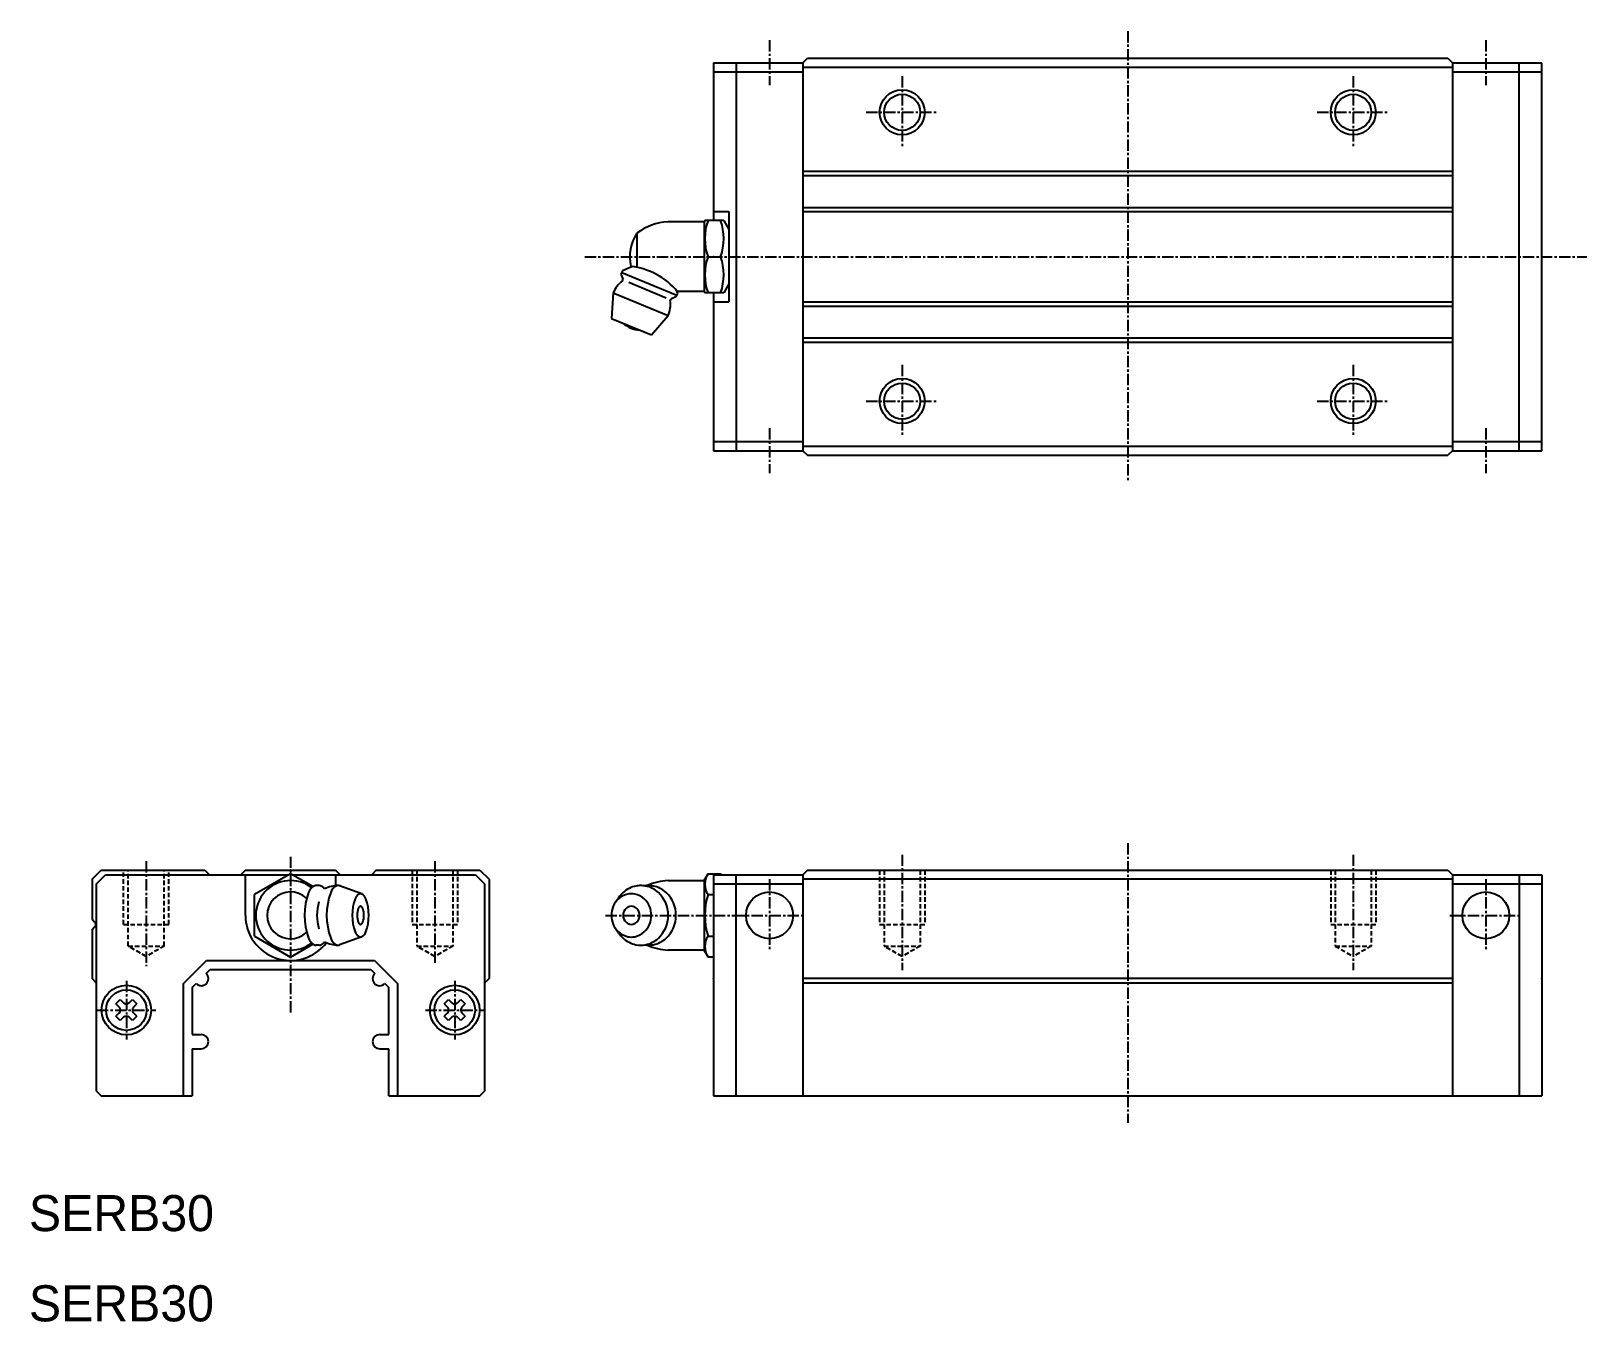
# Model space of a CAD drawing. Extents: x 10 to 183, y 10 to 153.
import ezdxf

# ---------------------------------------------------------------- set-up
doc = ezdxf.new("R2010")
doc.units = 0
doc.linetypes.add('CENTER', pattern=[2, 1.25, -0.25, 0.25, -0.25])
doc.linetypes.add('DASHED', pattern=[0.75, 0.5, -0.25])
doc.layers.get('0').update_dxf_attribs({"linetype": 'CONTINUOUS'})
doc.layers.add('CENTER', color=1, linetype='CENTER')

msp = doc.modelspace()

# ---------------------------------------------------------------- linework, layer by layer
at = {"color": 7, "linetype": 'CONTINUOUS'}
for p, q in [((85.89994, 149.499992), (95.799934, 149.499992)), ((85.89994, 149.499992), (85.89994, 131.999977)), ((85.89994, 148.499992), (95.799934, 148.499992)), ((88.39994, 149.499992), (88.39994, 106.499992)), ((95.799934, 149.499946), (95.799934, 106.499946)), ((95.799934, 148.999977), (167.799919, 148.999977)), ((95.799937, 149.499931), (96.299981, 149.999977)), ((96.299982, 149.999992), (167.299934, 149.999992)), ((167.299934, 149.999992), (167.799934, 149.499992)), ((167.799934, 149.499992), (167.799934, 106.499992)), ((167.799949, 149.499992), (177.699943, 149.499992)), ((167.799949, 148.499992), (177.699943, 148.499992)), ((175.199943, 106.499992), (175.199943, 149.499992)), ((177.699943, 106.499992), (177.699943, 149.499992)), ((95.799934, 137.466636), (167.799919, 137.466636)), ((95.799934, 136.999946), (167.799919, 136.999946)), ((85.89994, 132.999992), (87.599921, 132.999992)), ((87.599921, 132.999992), (87.599921, 122.999992)), ((95.799934, 133.466652), (167.799919, 133.466652)), ((95.799934, 132.999992), (167.799919, 132.999992)), ((84.843141, 131.849983), (80.843135, 131.849983)), ((84.843141, 131.849983), (84.843141, 124.149986)), ((84.929754, 131.999946), (84.843153, 131.849945)), ((87.02257, 131.999977), (84.929744, 131.999977)), ((87.022547, 131.999969), (87.599901, 130.999961)), ((77.399925, 130.599983), (77.399925, 126.819419)), ((85.276164, 127.999992), (86.67615, 127.999992)), ((75.629506, 126.072128), (75.840706, 125.56224)), ((75.7826, 126.441696), (75.629524, 126.072136)), ((75.706062, 126.256919), (81.803658, 123.731208)), ((76.904558, 126.906448), (75.782569, 126.441703)), ((76.490411, 125.174339), (80.636648, 123.456909)), ((81.696144, 124.360252), (81.880163, 123.915992)), ((87.599928, 124.999969), (87.022581, 123.999977)), ((74.76985, 123.996734), (74.568097, 121.157837)), ((74.769847, 123.996711), (80.867457, 121.470993)), ((81.727097, 123.546447), (81.217211, 123.335243)), ((81.880197, 123.915985), (81.727119, 123.546424)), ((84.843141, 124.149986), (81.880175, 124.149986)), ((84.843146, 124.149978), (84.929747, 123.999984)), ((87.02257, 123.999992), (84.929744, 123.999992)), ((85.89994, 123.999992), (85.89994, 106.499992)), ((85.89994, 122.999992), (87.599921, 122.999992)), ((95.799934, 122.999992), (167.799919, 122.999992)), ((95.799934, 122.533317), (167.799919, 122.533317)), ((74.568102, 121.157821), (79.002712, 119.320945)), ((79.002692, 119.320953), (80.867431, 121.471016)), ((95.799934, 119.000023), (167.799919, 119.000023)), ((95.799934, 118.533332), (167.799919, 118.533332)), ((85.89994, 107.499992), (95.799934, 107.499992)), ((95.799934, 107.000023), (167.799919, 107.000023)), ((167.799949, 107.499992), (177.699943, 107.499992)), ((85.89994, 106.499992), (95.799934, 106.499992)), ((95.79993, 106.499939), (96.299887, 105.999984)), ((96.299889, 105.999992), (167.299934, 105.999992)), ((167.799934, 106.499992), (167.299934, 105.999992)), ((167.799949, 106.499992), (177.699943, 106.499992)), ((16.999985, 58.999954), (18.000021, 59.999985)), ((16.999985, 58.999954), (16.999985, 54.56572)), ((17.500153, 58.499977), (18.500164, 59.499985)), ((18.000016, 60), (29.5, 60)), ((18.500183, 59.5), (38.794175, 59.5)), ((29.500006, 60.000031), (30.000061, 59.499977)), ((33.99999, 60), (33.499946, 59.499954)), ((33.999985, 60), (43.999985, 60)), ((33.999985, 55), (33.999985, 59.5)), ((38.999996, 59.618835), (34.99998, 57.309425)), ((41.48746, 58.182701), (38.999989, 59.618843)), ((39.205817, 59.5), (59.500031, 59.5)), ((43.999985, 60.000008), (44.500028, 59.499962)), ((43.999985, 59.5), (43.999985, 58.289246)), ((48.499988, 60.000008), (47.999946, 59.499962)), ((48.5, 60), (60.000027, 60)), ((59.500044, 59.499985), (60.500065, 58.499962)), ((60.000027, 60), (60.999977, 59.000046)), ((60.999985, 59.000031), (60.999985, 48.000031)), ((80.843298, 58.849998), (84.843158, 58.849998)), ((84.843158, 58.849997), (84.843158, 51.149987)), ((84.843159, 58.849995), (85.276173, 59.599997)), ((85.276166, 59.599998), (86.676162, 59.599998)), ((85.899934, 59.500007), (85.899934, 35.000023)), ((85.89994, 59.500007), (95.799934, 59.500007)), ((86.733896, 59.499991), (86.676155, 59.600001)), ((88.39994, 35.000023), (88.39994, 59.500007)), ((96.299747, 60.000021), (95.799933, 59.500198)), ((95.799934, 59.500199), (95.799934, 35.000023)), ((167.799873, 59.000007), (95.799934, 59.000007)), ((96.299749, 60.000023), (167.299613, 60.000023)), ((167.299606, 60.000016), (167.799926, 59.499688)), ((167.799934, 59.500007), (167.799934, 35.000023)), ((167.799934, 59.500007), (177.699943, 59.500007)), ((175.199943, 59.500007), (175.199943, 35.000023)), ((177.699928, 59.500007), (177.699928, 35.000023)), ((17.5, 35.5), (17.5, 58.499969)), ((34.999972, 54.999985), (34.999972, 57.309402)), ((42.190653, 58.299988), (41.8211, 58.299988)), ((46.887785, 57.376953), (44.440459, 58.268402)), ((60.5, 58.499969), (60.5, 35.499985)), ((75.001052, 56.424728), (75.365166, 56.958994)), ((85.276177, 57.299995), (85.89994, 57.299995)), ((85.89994, 58.500007), (95.799934, 58.500007)), ((167.799934, 58.500007), (177.699943, 58.500007)), ((16.999983, 54.565727), (17.282864, 54.282845)), ((16.999983, 53.434288), (17.282864, 53.717171)), ((34.999972, 52.690582), (34.999972, 54.999985)), ((75.365169, 53.041019), (75.001055, 53.575287)), ((16.999985, 53.43428), (16.999985, 48.000122)), ((34.999973, 52.690575), (38.999988, 50.381165)), ((38.999989, 50.381172), (41.48746, 51.817314)), ((46.887778, 52.62307), (44.438013, 51.730728)), ((75.365172, 53.041024), (75.380986, 53.01801)), ((85.276174, 52.700004), (85.89994, 52.700004)), ((42.190653, 51.699997), (41.8211, 51.699997)), ((84.843158, 51.149986), (80.843298, 51.149986)), ((85.276171, 50.399989), (84.843157, 51.149991)), ((85.276157, 50.400001), (85.89994, 50.400001)), ((27.100007, 47.419998), (29.680008, 49.999985)), ((29.662808, 48.568573), (30.09424, 49.000008)), ((29.680008, 50), (48.319977, 50)), ((30.094223, 49), (47.905762, 49)), ((47.90574, 49.000015), (48.337162, 48.568596)), ((48.319962, 50.000008), (50.899973, 47.420006)), ((17.500145, 47.499962), (16.999983, 48.000122)), ((27.099991, 47.419998), (27.099991, 35)), ((28.099991, 47.005783), (28.099991, 41.800003)), ((28.100008, 47.005783), (28.531452, 47.437225)), ((49.468518, 47.437248), (49.899973, 47.005791)), ((49.899979, 41.800003), (49.899979, 47.005783)), ((50.899979, 35), (50.899979, 47.419998)), ((60.999985, 48.000031), (60.500063, 47.50011)), ((167.799873, 48.000007), (95.799934, 48.000007)), ((167.799873, 47.500007), (95.799934, 47.500007)), ((19.637217, 45.185364), (20.114678, 45.662827)), ((19.637223, 45.185364), (20.004372, 44.818214)), ((20.114674, 45.662811), (20.481821, 45.29567)), ((21.118206, 45.29567), (21.485365, 45.662827)), ((21.485361, 45.662811), (21.962813, 45.185364)), ((21.595656, 44.818214), (21.962815, 45.185379)), ((56.03718, 45.185364), (56.514641, 45.662827)), ((56.037186, 45.185364), (56.404347, 44.818207)), ((56.514637, 45.662819), (56.881796, 45.295654)), ((57.518181, 45.295677), (57.885329, 45.662827)), ((57.885325, 45.662819), (58.362786, 45.185356)), ((57.995631, 44.81823), (58.36278, 45.185371)), ((20.114662, 43.337212), (19.637213, 43.814667)), ((20.004364, 44.181824), (19.637217, 43.814674)), ((20.481814, 43.704376), (20.114666, 43.337227)), ((21.485373, 43.337212), (21.118214, 43.704376)), ((21.962826, 43.814674), (21.485365, 43.337219)), ((21.962822, 43.814667), (21.595663, 44.181824)), ((56.404339, 44.181831), (56.03718, 43.814674)), ((56.514649, 43.337219), (56.037188, 43.814674)), ((56.881789, 43.704384), (56.51463, 43.337227)), ((57.885336, 43.337219), (57.518189, 43.704361)), ((58.362789, 43.814674), (57.885329, 43.337212)), ((58.362786, 43.814667), (57.995638, 44.181816)), ((28.099991, 41.800003), (29.099991, 41.800003)), ((48.899979, 41.800003), (49.899979, 41.800003)), ((28.099991, 40.199997), (28.099991, 35)), ((28.099991, 40.199997), (29.099991, 40.199997)), ((48.899979, 40.199997), (49.899979, 40.199997)), ((49.899979, 35), (49.899979, 40.199997)), ((17.500025, 35.500023), (18.000025, 35.000023)), ((18.000016, 35), (28.099991, 35)), ((49.899979, 35), (60, 35)), ((59.999996, 35.000008), (60.499993, 35.499992)), ((85.899934, 35.000023), (177.699928, 35.000023))]:
    msp.add_line(p, q, dxfattribs=at)
at = {"color": 3, "linetype": 'DASHED'}
for p, q in [((20.500031, 53.999969), (20.500031, 59.999969)), ((21.000031, 51.59996), (21.000031, 59.999969)), ((25.000016, 51.59996), (25.000016, 59.999969)), ((25.500016, 53.999969), (25.500016, 59.999969)), ((52.499954, 59.999969), (52.499954, 53.999969)), ((52.999954, 59.999969), (52.999954, 51.59996)), ((56.999939, 59.999969), (56.999939, 51.59996)), ((57.499939, 59.999969), (57.499939, 53.999969)), ((104.299934, 60.000007), (104.299934, 54.000007)), ((104.799934, 60.000007), (104.799934, 51.599998)), ((108.799934, 60.000007), (108.799934, 51.599998)), ((109.299934, 60.000007), (109.299934, 54.000007)), ((154.299934, 60.000007), (154.299934, 54.000007)), ((154.799934, 60.000007), (154.799934, 51.599998)), ((158.799934, 60.000007), (158.799934, 51.599998)), ((159.299934, 60.000007), (159.299934, 54.000007)), ((20.500031, 53.999969), (25.500016, 53.999969)), ((52.499954, 53.999969), (57.499939, 53.999969)), ((104.299934, 54.000007), (109.299934, 54.000007)), ((154.299934, 54.000007), (159.299934, 54.000007)), ((21.000031, 51.59996), (25.000016, 51.59996)), ((23.000162, 50.445305), (21.000195, 51.600006)), ((25.000159, 51.599937), (23.000156, 50.445236)), ((54.99983, 50.445267), (52.999813, 51.599968)), ((52.999954, 51.59996), (56.999939, 51.59996)), ((56.999768, 51.600021), (54.999787, 50.445313)), ((106.799835, 50.445342), (104.799856, 51.600031)), ((104.799934, 51.599998), (108.799934, 51.599998)), ((108.799791, 51.600042), (106.799789, 50.445342)), ((154.799667, 51.599953), (156.799682, 50.445244)), ((154.799934, 51.599998), (158.799934, 51.599998)), ((158.799697, 51.600146), (156.799713, 50.445453))]:
    msp.add_line(p, q, dxfattribs=at)
at = {"color": 3, "linetype": 'CONTINUOUS'}
for centre in [(106.799934, 144.000038), (156.799934, 144.000038), (106.799934, 112.000038), (156.799934, 112.000038)]:
    msp.add_circle(centre, 2.499999, dxfattribs=at)
at = {"color": 7, "linetype": 'CONTINUOUS'}
for centre, radius in [((106.799934, 144.000038), 1.999999), ((156.799934, 144.000038), 1.999999), ((106.799934, 112.000038), 1.999999), ((156.799934, 112.000038), 1.999999), ((92.099937, 54.999992), 2.599999), ((171.499946, 54.999992), 2.599999), ((20.799988, 44.5), 2.749999), ((20.799988, 44.5), 2.249999), ((57.199982, 44.5), 2.749999), ((57.199982, 44.5), 2.249999)]:
    msp.add_circle(centre, radius, dxfattribs=at)
for centre, radius, start, end in [((81.071257, 125.854332), 5.999997, 92.178871, 127.726135), ((90.876254, 129.999977), 5.946512, 160.346466, 199.653458), ((81.076044, 129.999992), 5.946529, 340.346527, 19.653477), ((81.315278, 127.999977), 4.699998, 146.413773, 193.178802), ((90.876254, 125.999992), 5.946512, 160.346466, 199.653458), ((81.076044, 125.999992), 5.946529, 340.346527, 19.653477), ((75.768833, 118.98748), 7.999998, 40.189182, 83.034012), ((77.818629, 122.733879), 3.300001, 128.16394, 157.499847), ((75.655925, 125.485725), 0.200001, 308.164124, 22.500431), ((77.818629, 122.733879), 3.299999, 337.5, 6.835998), ((81.293747, 123.150474), 0.2, 112.499573, 186.835464), ((77.948645, 123.047752), 3.2, 229.290024, 265.709991), ((38.999969, 55), 3.849999, 52.507736, 307.492126), ((81.071296, 52.854333), 6, 92.177719, 114.893784), ((87.011763, 58.450004), 2.082014, 146.471832, 213.52861), ((38.999969, 55), 2.599998, 46.621258, 313.378754), ((47.865961, 54.999977), 7.307859, 159.761932, 200.237946), ((42.32361, 57.053276), 1.397423, 121.100311, 160.143906), ((41.821105, 57.795189), 0.504785, 90.903221, 115.752029), ((42.190655, 57.795189), 0.504785, 64.247971, 90.902924), ((41.688149, 57.053276), 1.397424, 39.427822, 58.899673), ((44.266081, 54.999985), 3.300003, 89.999985, 117.054504), ((50.310939, 54.999977), 7.307859, 159.761932, 200.237946), ((44.768588, 57.053276), 1.397423, 121.100296, 160.143906), ((44.266083, 57.795189), 0.504782, 68.687462, 115.751984), ((47.12524, 56.492477), 1.016733, 121.051376, 160.104004), ((46.760558, 57.031761), 0.368218, 64.286964, 115.712906), ((46.395875, 56.492477), 1.016734, 19.895979, 58.948532), ((76.811367, 55.25621), 2.147025, 101.036324, 132.526291), ((78.248295, 54.999992), 3.478461, 133.386017, 145.806702), ((77.854352, 55.352294), 2.952157, 101.036301, 132.526306), ((76.78539, 55.348792), 2.051198, 79.180763, 100.819183), ((76.759413, 55.25621), 2.147025, 47.473629, 78.963623), ((77.818635, 55.47959), 2.820397, 89.999977, 100.819176), ((77.818635, 55.47959), 2.820397, 79.180763, 89.999977), ((78.678304, 55.47959), 2.820397, 89.999977, 98.765778), ((77.782919, 55.352294), 2.952156, 47.473652, 78.963654), ((78.678304, 55.47959), 2.820397, 79.180763, 89.999977), ((78.642588, 55.352294), 2.952156, 47.473652, 78.963654), ((77.388976, 54.999992), 3.478461, 313.386017, 46.613934), ((78.248644, 54.999992), 3.478461, 313.386017, 46.613934), ((92.738121, 55.000006), 7.808372, 162.869141, 197.130844), ((47.236906, 54.999985), 5.306936, 163.626358, 196.372864), ((51.147491, 54.999985), 5.306932, 159.730652, 200.269333), ((48.593807, 54.999985), 2.21575, 159.773819, 200.226166), ((46.912954, 55.622322), 0.423399, 121.118462, 160.158768), ((46.760557, 55.847191), 0.152796, 64.233658, 115.766342), ((46.60816, 55.622322), 0.423397, 19.841225, 58.881424), ((44.927306, 54.999985), 2.21575, 339.773804, 20.226175), ((42.373622, 54.999985), 5.306932, 339.730652, 20.269337), ((77.097871, 54.999992), 2.529791, 133.386032, 226.613907), ((76.91559, 54.999992), 1.054075, 133.385971, 226.613907), ((76.796214, 55.10675), 0.89459, 101.036247, 132.52623), ((76.78539, 55.145324), 0.854663, 79.180687, 100.819122), ((76.774567, 55.10675), 0.89459, 47.473614, 78.963577), ((76.655191, 54.999992), 1.054075, 313.385956, 46.613907), ((76.472909, 54.999992), 2.529791, 313.386017, 46.613907), ((17, 54), 0.4, 0, 45.000195), ((17, 54), 0.400001, 314.999817, 0), ((38.999985, 55), 4.999999, 180, 322.61261), ((46.912953, 54.377647), 0.423398, 199.841202, 238.881424), ((46.760556, 54.152779), 0.152796, 244.233658, 295.766327), ((46.608159, 54.377647), 0.423399, 301.118469, 340.158783), ((76.796214, 54.893234), 0.89459, 227.473618, 258.963562), ((76.78539, 54.85466), 0.854663, 259.180695, 280.819122), ((76.774567, 54.893234), 0.89459, 281.036255, 312.526245), ((42.323607, 52.946693), 1.397425, 199.856079, 238.899643), ((41.821101, 52.204781), 0.504785, 244.24794, 270.393219), ((42.190657, 52.204781), 0.504788, 270.392853, 295.752045), ((41.688151, 52.946693), 1.397424, 301.100342, 320.570099), ((44.266081, 54.999985), 3.300001, 242.945496, 269.999969), ((44.768585, 52.946693), 1.397425, 199.856079, 238.899628), ((44.266079, 52.204781), 0.504785, 244.247864, 289.935638), ((47.125238, 53.507492), 1.016734, 199.895981, 238.948532), ((46.760555, 52.968208), 0.368218, 244.286957, 295.712891), ((46.395873, 53.507492), 1.016733, 301.051392, 340.104004), ((76.811367, 54.743774), 2.147025, 227.473633, 258.963623), ((78.248295, 54.999992), 3.47846, 214.653, 226.613937), ((77.854352, 54.64769), 2.952156, 227.473663, 258.963654), ((76.78539, 54.651192), 2.051198, 259.180756, 280.819183), ((76.759413, 54.743774), 2.147025, 281.036316, 312.526276), ((77.818635, 54.520394), 2.820398, 259.180756, 280.819183), ((78.678304, 54.520394), 2.820398, 261.237885, 280.819183), ((77.782918, 54.64769), 2.952156, 281.036316, 312.526306), ((78.642588, 54.64769), 2.952156, 281.036285, 312.526306), ((87.011763, 51.549981), 2.082014, 146.471329, 213.527618), ((81.071297, 57.145652), 6, 245.106216, 267.822266), ((29.099991, 48), 0.8, 0, 45.292339), ((48.899964, 48), 0.800001, 134.707657, 180), ((29.099991, 48), 0.799999, 224.707565, 0), ((48.899964, 48), 0.8, 180, 315.29245), ((20.799988, 45.613846), 0.45, 225.000168, 314.999817), ((57.199982, 45.613846), 0.45, 225.000168, 314.999817), ((19.686142, 44.5), 0.45, 314.999817, 45.000172), ((20.799988, 43.386154), 0.45, 45.000172, 134.999832), ((21.913834, 44.5), 0.45, 134.999832, 225.000168), ((56.086136, 44.5), 0.45, 314.999817, 45.000172), ((57.199982, 43.386154), 0.45, 45.000172, 134.999832), ((58.313828, 44.5), 0.45, 134.999832, 225.000168), ((29.099991, 41), 0.8, 0, 90), ((48.899979, 41), 0.800003, 90, 180), ((29.099991, 41), 0.800003, 270, 0), ((48.899979, 41), 0.8, 180, 270)]:
    msp.add_arc(centre, radius, start, end, dxfattribs=at)
for p in [(85.89994, 127.999992), (177.699943, 127.999992), (38.999985, 60), (85.899934, 48.000023), (177.699928, 48.000023)]:
    msp.add_point(p, dxfattribs=at)
at = {"layer": 'CENTER', "color": 1, "linetype": 'CENTER'}
for p, q in [((92.099937, 151.999977), (92.099937, 146.999977)), ((131.799958, 152.999992), (131.799958, 102.999992)), ((171.499961, 151.999977), (171.499961, 146.999977)), ((106.799934, 148.000023), (106.799934, 140.000023)), ((156.799934, 148.000023), (156.799934, 140.000023)), ((102.799934, 144.000023), (110.799934, 144.000023)), ((152.799934, 144.000023), (160.799934, 144.000023)), ((71.61528, 127.999988), (182.699943, 127.999992)), ((106.799934, 116.000023), (106.799934, 108.000023)), ((156.799934, 116.000023), (156.799934, 108.000023)), ((102.799934, 112.000023), (110.799934, 112.000023)), ((152.799934, 112.000023), (160.799934, 112.000023)), ((92.099937, 108.999992), (92.099937, 104.000007)), ((171.499961, 108.999992), (171.499961, 104.000007)), ((131.799958, 63.000023), (131.799958, 32.000023)), ((23.000016, 60.999954), (23.000016, 49.36055)), ((38.999985, 61.5), (38.999985, 44)), ((55.000016, 60.999954), (55.000016, 49.536911)), ((106.799934, 61.722648), (106.799934, 48.906807)), ((156.799934, 61.722648), (156.799934, 48.906807)), ((92.099937, 58.999992), (92.099937, 50.999992)), ((171.499946, 58.999992), (171.499946, 50.999992)), ((73.931884, 54.999992), (88.39994, 54.999992)), ((88.099937, 54.999992), (96.099937, 54.999992)), ((167.499946, 54.999992), (175.499946, 54.999992)), ((20.799988, 47.75), (20.799988, 41.25)), ((57.199982, 47.75), (57.199982, 41.25)), ((17.549988, 44.5), (24.049988, 44.5)), ((53.949982, 44.5), (60.449982, 44.5))]:
    msp.add_line(p, q, dxfattribs=at)

# ---------------------------------------------------------------- texts
at = {"color": 7, "linetype": 'CONTINUOUS'}
for p in [(10, 20), (10, 10)]:
    msp.add_text('SERB30', height=4, dxfattribs=at).set_placement(p)

doc.saveas('drawing.dxf')
